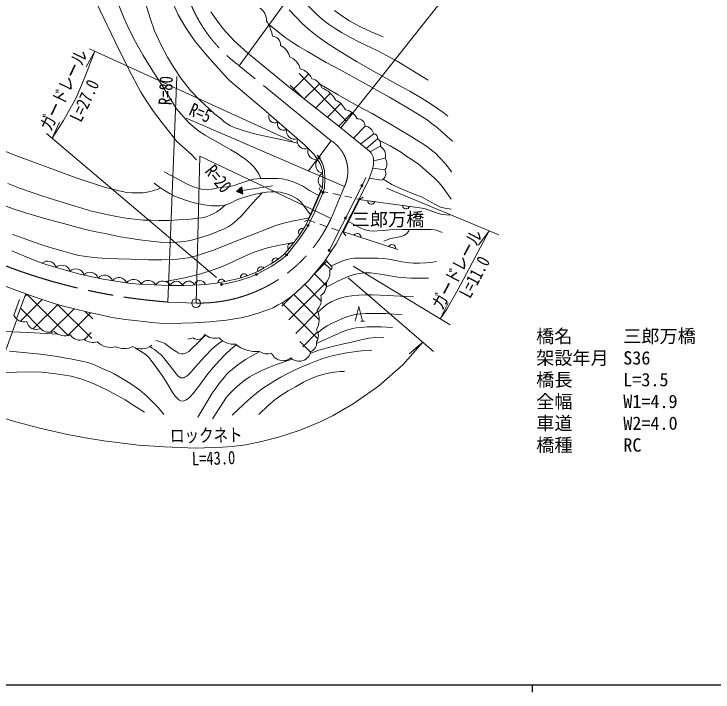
# Model space of a CAD drawing. Units: millimetres, scale not verified. Extents: x 40000 to 680000, y 20000 to 380000.
# Drawn here: x 296611 to 392934, y 204000 to 297416 of the extents above; entities that cross this region are included whole.
import ezdxf
from ezdxf.enums import TextEntityAlignment as Align

# ---------------------------------------------------------------- set-up
doc = ezdxf.new("R2010")
doc.units = ezdxf.units.MM
doc.header["$LTSCALE"] = 1000
doc.linetypes.add('CHAIN', pattern=[18.5, 12, -1.5, 3.5, -1.5])
for name, color, linetype, lineweight in [('M-BGD', 7, 'Continuous', 13), ('M-BMK', 2, 'CHAIN', 13), ('M-BMK-SRVR', 3, 'Continuous', 13), ('M-STR-HTXT', 7, 'Continuous', 13), ('M-STR-STR1', 1, 'Continuous', 13), ('M-TTL-BAND', 7, 'Continuous', 25)]:
    doc.layers.add(name, color=color, linetype=linetype, lineweight=lineweight)
doc.layers.add('M-BMK-HTXT', color=7, linetype='Continuous')
doc.styles.add('ＭＳ ゴシック', font='')
doc.styles.get('ＭＳ ゴシック').set_extended_font_data('MS Gothic')
pattern_1 = [(45, (0, -0), (-1414.214, 1414.214), []), (135, (0, -0), (-1414.214, -1414.214), [])]

msp = doc.modelspace()

# ---------------------------------------------------------------- hatches: boundary and pattern name
at = {"layer": 'M-BGD'}
h = msp.add_hatch(dxfattribs=at)
h.set_pattern_fill('USER', color=256, style=0, pattern_type=2)
h.set_pattern_definition(pattern_1)
h.paths.add_polyline_path([(339042, 287223, 0.25516), (337657, 288500, 0.20484), (336333, 289765), (334490, 287375), (341668, 281752), (343300, 283759, 0.14), (342275, 284222, 0.16701), (340949, 285552, 0.1785)])
for points in [[(338740, 277484, -1), (338568, 277729, -0.41421), (338777, 277693, -0.41421)], [(328010, 273594), (327294, 272980), (328160, 272605)], [(344620, 273897, -1), (344484, 273629, -1)], [(339126, 272679, -1), (339235, 272959, -1)], [(342361, 269436, -1), (342226, 269168, -1)], [(337049, 268135, -1), (337187, 268401, -0.41421), (337251, 268198, -0.41421)], [(340103, 264975, -1), (339967, 264707, -1)], [(334077, 264125, -0.41421), (334069, 264337, -0.41421), (334281, 264346, -1)], [(329867, 261465, -0.41421), (329949, 261661, -0.41421), (330145, 261578, -1)], [(325068, 260110, -0.41421), (325151, 260306, -0.41421), (325346, 260223, -1)]]:
    msp.add_hatch(color=256, dxfattribs=at).paths.add_polyline_path(points)
h = msp.add_hatch(dxfattribs=at)
h.set_pattern_fill('USER', color=256, style=0, pattern_type=2)
h.set_pattern_definition(pattern_1)
h.paths.add_polyline_path([(338912, 258648, 0.2787), (339671, 260488, 0.23367), (340089, 262134, 0.35887), (340467, 262532), (339534, 263553), (339335, 263254), (337208, 260637), (335510, 259041), (334535, 258272), (333684, 257710), (333346, 257518), (337119, 250126, 0.13857), (337516, 250937, 0.36906), (338298, 252248, 0.32305), (338277, 253922, 0.26285), (338381, 256555, 0.21989)])
h = msp.add_hatch(dxfattribs=at)
h.set_pattern_fill('USER', color=256, style=0, pattern_type=2)
h.set_pattern_definition(pattern_1)
h.paths.add_polyline_path([(307594, 256168), (307021, 256293), (304781, 256825), (303450, 257156), (302302, 257504), (300475, 258092), (298230, 258870), (296968, 255403, 0.26015), (298369, 255060, 0.498), (300250, 254084, 0.30245), (302153, 253678, 0.3006), (304393, 253230, 0.37931), (306282, 252595, 0.15988), (307380, 252152), (307210, 253948)])

# ---------------------------------------------------------------- linework, layer by layer
for p, q in [((343300, 283759), (341668, 281752)), ((345003, 281975), (343414, 280323)), ((346188, 280882), (344391, 279523)), ((346692, 280225), (345161, 278893)), ((347061, 279212), (345708, 278423)), ((347741, 277536), (346154, 277171)), ((347696, 275936), (346037, 276193)), ((345130, 274904), (340035, 264841)), ((347231, 274521), (345574, 274808)), ((327294, 272980), (328010, 273594)), ((328160, 272605), (328010, 273594)), ((328085, 273100), (332238, 273729)), ((327294, 272980), (328160, 272605)), ((344122, 271842), (351533, 270828)), ((346332, 271540), (345351, 271674)), ((351119, 270885), (350137, 271019)), ((335971, 267010), (336519, 267835)), ((341893, 267425), (349503, 264988)), ((343460, 266923), (344403, 266621)), ((334456, 264999), (335058, 265785)), ((348250, 265389), (349194, 265087)), ((332213, 263108), (333045, 263646)), ((339534, 263553), (340467, 262532)), ((330194, 261952), (331067, 262420)), ((327819, 261053), (328762, 261358)), ((324699, 260388), (325677, 260548)), ((298230, 258870), (296968, 255403)), ((296611, 255913), (297357, 258065)), ((344388, 255114), (344888, 255114))]:
    msp.add_line(p, q, dxfattribs=at)
for points in [[(324317, 340185), (325782, 333388), (327027, 328029), (330189, 314088), (332132, 306763), (332632, 305353), (333183, 304120), (333794, 302965), (334330, 302008), (335025, 300964), (335780, 300031), (336984, 298739), (338329, 297363), (339100, 296669), (339908, 296054), (340744, 295492), (341738, 294886), (342890, 294219), (344292, 293495), (346642, 292401), (349391, 290903), (353693, 288295)], [(296873, 333979), (300060, 326710), (300563, 325200), (300970, 323949), (301671, 321380), (302631, 317196), (303819, 312376), (305385, 306628), (306514, 302819), (307507, 300088), (308433, 297971), (310592, 293506), (312379, 289838), (314078, 286666), (314922, 285373), (315850, 283967), (317018, 282421), (319037, 279861), (320227, 278795), (321108, 277989), (321540, 277532), (321760, 277322)], [(312836, 305013), (314484, 299696), (315356, 296824), (315963, 295082), (316800, 293293), (317760, 291479), (318631, 290027), (319617, 288582), (320956, 286864), (322144, 285633), (324296, 283630), (325152, 282955), (325586, 282571), (326447, 282026), (327084, 281739), (328170, 281359), (329567, 280956), (331409, 280528), (333823, 280039), (335696, 279637)], [(261689, 298797), (266308, 295784), (273095, 291634), (275583, 289996), (277775, 288358), (281472, 285930), (285928, 283164), (289010, 281389), (292589, 279664), (296355, 278110), (300428, 276600), (305202, 274827), (309209, 273519), (311117, 273046), (312173, 272830), (312877, 272765), (313589, 272752), (314413, 272785), (315171, 272898), (315883, 273084), (316488, 273285), (316829, 273443)], [(296325, 264779), (298050, 264035), (300469, 263070), (302087, 262582), (303729, 262117), (305386, 261669), (307111, 261257), (308904, 260890), (310634, 260593), (312399, 260339), (313824, 260200), (315947, 260093), (317892, 260022), (319961, 260005), (321248, 260067), (323010, 260161), (324473, 260350), (325903, 260585), (327594, 260981), (328987, 261430), (329960, 261827), (330908, 262335), (331964, 262946), (333035, 263640), (333759, 264224), (334365, 264878), (335806, 266763), (336684, 268083), (337528, 269705), (338798, 272664), (339113, 273473), (339160, 274757), (339103, 275757), (338983, 276321), (338790, 276774), (338495, 277311), (338267, 277634), (337863, 278137), (336644, 279374), (331038, 284240), (326325, 288238), (325560, 289039), (324379, 290380), (322965, 291975), (321567, 293647), (321060, 294342), (320148, 295738), (319257, 297302), (318424, 299156)], [(310753, 299506), (311578, 297323), (312348, 295544), (313345, 293590), (314415, 291685), (315747, 289543), (316800, 287932), (319027, 284326), (320719, 282422), (322096, 281292), (322974, 280704), (324156, 280030), (325832, 279079), (326487, 278719), (327354, 278186), (327869, 277819), (328371, 277490), (328842, 277125), (329258, 276765), (329715, 276293), (329929, 276002), (330334, 275394), (330504, 275075), (330623, 274766)], [(295537, 259884), (296646, 259453), (298230, 258870), (300475, 258092), (302302, 257504), (303450, 257156), (304781, 256825), (307021, 256293), (308518, 255967), (309691, 255699), (310728, 255513), (311956, 255335), (313278, 255184), (314859, 254995), (315531, 254921), (316647, 254833), (318112, 254788), (319723, 254822), (321364, 254861), (323585, 254982), (324492, 255071), (325898, 255229), (326983, 255408), (327931, 255572), (328867, 255796), (330272, 256205), (331298, 256558), (332335, 256945), (333009, 257327), (333684, 257710), (334535, 258272), (335510, 259041), (337208, 260637), (339335, 263254), (341010, 265769), (341893, 267425), (345454, 274481), (345968, 275886), (346128, 276598), (346158, 277093), (346141, 277455), (346090, 277716), (345986, 278005), (345794, 278329), (345621, 278517), (341668, 281752), (334490, 287375), (328828, 292036), (326906, 293766), (325416, 295391), (324518, 296587), (323718, 297704)], [(334509, 297967), (336376, 296061), (337461, 295105), (338524, 294265), (339822, 293330), (341560, 292231), (343804, 290881), (346157, 289527), (349509, 287654), (351157, 286761), (352871, 285792), (353955, 285080), (355700, 283879), (356391, 283347)], [(340768, 297911), (341485, 297378), (342325, 296774), (342846, 296461), (343571, 296054), (344455, 295614), (345837, 294957), (347486, 294257)], [(331637, 296072), (334000, 294177), (334939, 293523), (335850, 292941), (337050, 292246), (339620, 290754), (341668, 289654), (344616, 288019), (348336, 285940), (350844, 284474), (351991, 283797), (352967, 283209), (353528, 282816), (354114, 282386), (354909, 281769), (355535, 281213), (356279, 280555), (357052, 279884)], [(338778, 287737), (341286, 286293), (343772, 284871), (345964, 283693), (348387, 282287), (350868, 280789), (352131, 280038), (353027, 279476), (353615, 279073), (354137, 278675), (354737, 278181), (355213, 277693), (356049, 276762), (356963, 275631)], [(346992, 279983), (348424, 279249), (349306, 278752), (350002, 278317), (350617, 277889), (351470, 277339), (352334, 276706), (352899, 276283), (353802, 275461), (354405, 274920), (355195, 274155), (355630, 273627), (356135, 272949), (356831, 271923)], [(325207, 260167), (325962, 260290), (327674, 260691), (329090, 261148), (330088, 261555), (331054, 262073), (332121, 262690), (333211, 263396), (333965, 264004), (334594, 264685), (336050, 266588), (336942, 267930), (337799, 269577), (339076, 272550), (339411, 273411), (339461, 274760), (339401, 275797), (339271, 276412), (339060, 276905), (338750, 277470), (338507, 277815), (338390, 277960)], [(317312, 275687), (318948, 274791), (320380, 274004), (321327, 273623), (321960, 273396), (322599, 273249), (323218, 273205), (323919, 273260), (324527, 273401), (325111, 273518), (326002, 273592), (326801, 273721), (327853, 274120), (328709, 274403), (329607, 274643), (330535, 274766), (331328, 274766), (332955, 274772), (333558, 274694), (334324, 274509), (335074, 274285), (335731, 274022), (336519, 273636), (337347, 273118), (338674, 272374)], [(347468, 274657), (348678, 273930), (350183, 273226), (351978, 272503), (352770, 272201), (353089, 272019), (354595, 271197), (355404, 270821), (355985, 270656), (356845, 270508)], [(295756, 274068), (297357, 273439), (298845, 272915), (300433, 272368), (302943, 271578), (304890, 270973), (307306, 270253), (308747, 269906), (309823, 269689), (310956, 269481), (312045, 269305), (313239, 269158), (314421, 269023), (315457, 268993), (316525, 268981), (318025, 268981), (319302, 269046), (320531, 269110), (321618, 269228), (322512, 269351), (323106, 269481), (323554, 269651), (324042, 269881), (324577, 270175), (325089, 270527), (325751, 271105)], [(315918, 274112), (316657, 273555), (317213, 273194), (318136, 272643), (318743, 272337), (319474, 272040), (320398, 271731), (320862, 271569), (321453, 271388), (322120, 271248), (322883, 271107), (323843, 270999), (324968, 270974), (325513, 271024), (326369, 271313), (327401, 271863), (328818, 272305), (329889, 272597), (330555, 272737), (331399, 272870), (332030, 272912), (332770, 272894), (333352, 272858), (333836, 272744), (334339, 272612), (335004, 272317), (335630, 271951), (336093, 271572), (337528, 269705)], [(295033, 271129), (296635, 270516), (298200, 270011), (299291, 269682), (300679, 269289), (303934, 268396), (306109, 267827), (307649, 267442), (309158, 267153), (311226, 266710), (312462, 266517), (313938, 266301), (315447, 266108), (316819, 265964), (318030, 265932), (319009, 265964), (320161, 266084), (321083, 266260), (322199, 266565), (323764, 267062), (325596, 267801), (326133, 268098), (326687, 268475), (327337, 269004), (327979, 269622), (329499, 271366), (330800, 272775)], [(351533, 270828), (352871, 270675), (353469, 270519), (354329, 270223), (355043, 269921), (355634, 269767), (356689, 269690)], [(296439, 267041), (297997, 266460), (299114, 266047), (300713, 265524), (301918, 265164), (303405, 264733), (304655, 264372), (305526, 264161), (306230, 264038), (307578, 263864), (309366, 263722), (310952, 263667), (312676, 263630), (315168, 263562), (316988, 263556), (318404, 263593), (319125, 263642), (319847, 263710), (320606, 263809), (321259, 263944), (322327, 264259), (324094, 264895), (326278, 265740), (331845, 267974), (332668, 268259), (333803, 268617), (334963, 268882), (336153, 269104), (337322, 269309)], [(342629, 268883), (343423, 268411), (343809, 268230), (344325, 267953), (344759, 267783), (345174, 267653), (345645, 267541), (346129, 267513), (346718, 267520), (347578, 267593), (348784, 267734), (349356, 267747), (350193, 267730), (353211, 267720), (353874, 267736), (354100, 267730), (354513, 267699), (354853, 267620), (355614, 267323)], [(347587, 266100), (348151, 266358), (348487, 266472), (349065, 266581), (349534, 266679), (350077, 266819), (350329, 266910), (350550, 267031), (350801, 267208), (350950, 267388), (351039, 267561), (351080, 267727)], [(317498, 260561), (320136, 261074), (322345, 261620), (323897, 262098), (325100, 262551), (326250, 263050), (328307, 264011), (329584, 264540), (330802, 264975), (331563, 265180), (332544, 265435), (333214, 265559), (334013, 265711), (335214, 265990)], [(340315, 262697), (341500, 263224), (342015, 263437), (342529, 263592), (342951, 263694), (343510, 263768), (344152, 263796), (345685, 263795), (346754, 263779), (347551, 263718), (348227, 263646), (349019, 263502), (350035, 263269), (350733, 263164), (351121, 263120), (351680, 263097), (352505, 263103), (353341, 263136), (353948, 263189), (354344, 263243), (354852, 263325)], [(339645, 259769), (340526, 260249), (341214, 260619), (341810, 260900), (342340, 261115), (342942, 261342), (343482, 261504), (344182, 261660), (344898, 261747), (345742, 261732), (346481, 261671), (347685, 261467), (349513, 261171), (350590, 261048), (351306, 261015), (353747, 261026)], [(338487, 256324), (339224, 256986), (339780, 257433), (340337, 257764), (341054, 258080), (341736, 258314), (342452, 258481), (343184, 258590), (344126, 258670), (345028, 258716), (345988, 258710), (348055, 258630), (351657, 258469)], [(343638, 255114), (344138, 257114), (344638, 255114)], [(338495, 253490), (338961, 253893), (339252, 254120), (339770, 254445), (340385, 254774), (341089, 255115), (341889, 255459), (342592, 255730), (343101, 255886), (343613, 255993), (344364, 256088), (345109, 256150), (346716, 256163), (347869, 256132), (350117, 255945)], [(338314, 252003), (339308, 252479), (340516, 253004), (342076, 253732), (342443, 253854), (342793, 253968), (343255, 254082), (343765, 254169), (344443, 254241), (345266, 254301), (346274, 254316), (347203, 254304), (348776, 254241)], [(294101, 253699), (298556, 253548), (302692, 253293)], [(315352, 251595), (315660, 251368), (315952, 251174), (316229, 250974), (316504, 250736), (316961, 250345), (317359, 249895), (318028, 249053), (318671, 248212), (318972, 247823), (319181, 247572), (319383, 247419), (319614, 247289), (319842, 247270), (320024, 247302), (320171, 247374), (320408, 247530), (320734, 247813), (321644, 248800), (322843, 250175), (323916, 251275), (324481, 251762), (324874, 252053), (325353, 252385)], [(316143, 252410), (316511, 252340), (316814, 252253), (317136, 252147), (317399, 252007), (317763, 251762), (318479, 251207), (318953, 250898), (319220, 250729), (319407, 250644), (319699, 250593), (319940, 250597), (320127, 250648), (320381, 250746), (320686, 250911), (321123, 251326), (322051, 252202), (323007, 253171)], [(337433, 250640), (338632, 251076), (340325, 251559), (341819, 251911), (343104, 252202), (344458, 252523), (345514, 252733), (346477, 252821), (347556, 252815)], [(313328, 251418), (314064, 250965), (314401, 250749), (314608, 250612), (314843, 250436), (315188, 250102), (315472, 249698), (316065, 248920), (317039, 247624), (317667, 246587), (318400, 245366), (318824, 244778), (319168, 244395), (319392, 244216), (319584, 244128), (319819, 244093), (320019, 244111), (320175, 244158), (320335, 244253), (320548, 244407), (320912, 244722), (321277, 245099), (321952, 245960), (323315, 247828), (324041, 248710), (324975, 249729), (325729, 250522), (326445, 251169), (327228, 251853)], [(296004, 250972), (298833, 250701), (300277, 250545), (302626, 250215), (303735, 250010), (304406, 249893), (305942, 249576), (306754, 249377), (307186, 249240), (307696, 249057), (308658, 248635), (309189, 248401), (309789, 248139), (310398, 247820), (311446, 247243), (312334, 246677), (313246, 246088), (313930, 245606), (314931, 244780), (315758, 243953), (316461, 243218), (317263, 242218)], [(321951, 241858), (322644, 243027), (323323, 244183), (323921, 245152), (324340, 245735), (325043, 246707), (325599, 247401), (326053, 247923), (326472, 248280), (326905, 248630), (327473, 249068), (327937, 249406), (328493, 249796), (329152, 250175), (329896, 250595), (330465, 250897)], [(326679, 242165), (328194, 243563), (328882, 244195), (329503, 244757), (330241, 245358), (330878, 245800), (331725, 246355), (332579, 246908), (333394, 247372), (334327, 247873), (335347, 248383), (336255, 248812), (337289, 249235), (338190, 249586), (339190, 249933), (339955, 250165), (340661, 250361), (341494, 250525), (342411, 250717), (343450, 250885), (344501, 250985), (345924, 251081)], [(323978, 241621), (325373, 243864), (325890, 244631), (326345, 245132), (327013, 245790), (327725, 246435), (328461, 247004), (329119, 247442), (329736, 247771), (330772, 248306), (331743, 248718), (332641, 249068), (334922, 249878)], [(292844, 247725), (295436, 247987), (296967, 248090), (298685, 248104), (300454, 248052), (302050, 247887), (303333, 247722), (304478, 247506), (305826, 247156), (306832, 246792), (307855, 246376), (309425, 245622), (311946, 244256), (313284, 243385), (314600, 242552)], [(330343, 242237), (331667, 243512), (332571, 244274), (333389, 244870), (334375, 245498), (335390, 246068), (336513, 246695), (337569, 247185), (338382, 247498), (339164, 247725), (339955, 247908), (340788, 248070), (341546, 248161), (342162, 248181)]]:
    msp.add_lwpolyline(points, dxfattribs=at)
for centre in [(338654, 277606), (344552, 273763), (339181, 272819), (342294, 269302), (337118, 268268), (340035, 264841), (334179, 264236), (330006, 261522), (325207, 260167)]:
    msp.add_circle(centre, 150, dxfattribs=at)
for centre, radius, start, end in [((329505, 296623), 1886, 355.49969, 57.94909), ((327109, 293530), 5193, 9.37728, 34.54774), ((332122, 293158), 1223, 355.3043, 84.83338), ((332262, 290897), 2416, 14.16522, 63.47434), ((333803, 289337), 2295, 12.99356, 69.54584), ((335516, 287585), 2328, 23.14891, 77.02105), ((337179, 286593), 1966, 18.68774, 75.944), ((337730, 283801), 3665, 28.55494, 69.03678), ((339676, 282958), 2890, 25.92972, 63.85525), ((341977, 282196), 2048, 21.65406, 81.64018), ((332559, 283255), 835, 156.69629, 301.39328), ((333731, 282214), 806, 155.97097, 302.11886), ((344004, 281959), 1000, 0.90014, 97.08364), ((335301, 281321), 1160, 169.56269, 288.59231), ((344802, 280569), 1421, 12.74374, 81.84385), ((346218, 280383), 500, 341.57921, 93.44296), ((336805, 279977), 1160, 167.86999, 286.89962), ((346388, 279541), 749, 333.9705, 66.09572), ((338244, 278500), 1160, 161.60255, 280.63217), ((346362, 277952), 1441, 343.19116, 60.96487), ((346765, 276763), 1245, 318.37812, 38.35621), ((339344, 276611), 1160, 139.81074, 258.84037), ((346870, 275423), 972, 291.81471, 31.84897), ((339705, 274471), 1160, 120.2878, 239.31742), ((345855, 271704), 505, 183.37985, 341.03804), ((350642, 271049), 505, 183.37985, 341.03804), ((336326, 267369), 505, 67.55183, 225.21003), ((343902, 266679), 505, 353.41828, 151.07647), ((334835, 265333), 505, 63.75437, 221.41256), ((348692, 265145), 505, 353.41828, 151.07647), ((301259, 262219), 1160, 13.84454, 132.87416), ((332682, 263295), 505, 44.0898, 201.74799), ((303191, 261661), 1160, 14.89714, 133.92676), ((305135, 261141), 1160, 16.102, 135.13162), ((330677, 262100), 505, 39.33737, 196.99556), ((338215, 261734), 1916, 319.44618, 12.05535), ((340036, 262562), 431, 277.00568, 355.97146), ((307100, 260673), 1160, 18.08894, 137.11856), ((309080, 260274), 1160, 20.1036, 139.13322), ((311071, 259942), 1160, 21.93235, 140.96197), ((328320, 261112), 505, 29.05862, 186.71681), ((313087, 259694), 1160, 25.00601, 144.03563), ((315109, 259548), 1160, 27.67547, 146.70509), ((317116, 259465), 1160, 28.59432, 147.62394), ((318992, 259653), 932, 22.24199, 156.76137), ((320671, 259762), 852, 21.8017, 163.36863), ((322249, 259880), 811, 20.22413, 165.87333), ((325204, 260371), 505, 20.48343, 178.14162), ((337769, 260196), 1924, 306.4304, 8.72348), ((336382, 258176), 2574, 320.97539, 10.57994), ((335997, 255331), 2680, 328.28523, 27.19287), ((297976, 256487), 1481, 202.80514, 285.41767), ((299678, 255282), 1328, 189.63494, 295.52864), ((301506, 255310), 1755, 224.30706, 291.61987), ((303612, 255149), 2072, 225.23366, 292.15753), ((337128, 253071), 1430, 324.90585, 36.51806), ((305696, 253979), 1502, 209.86464, 292.95453), ((307506, 254047), 1899, 229.85851, 287.94495), ((319350, 259108), 6598, 280.43752, 287.0426), ((321916, 253639), 1051, 232.99878, 338.87649), ((324309, 254904), 2168, 229.33366, 284.82703), ((326878, 254638), 2721, 222.2459, 275.3516), ((309936, 254100), 2619, 225.24245, 285.77226), ((311810, 254039), 2720, 244.70766, 295.7059), ((314166, 253504), 2248, 238.45972, 310.35026), ((329987, 255431), 4518, 230.81838, 275.38031), ((337140, 252050), 1175, 288.68189, 9.71025), ((331504, 252521), 1928, 235.43843, 288.53374), ((333687, 251354), 1704, 202.85276, 308.49575), ((335882, 251234), 1661, 226.90722, 349.70482)]:
    msp.add_arc(centre, radius, start, end, dxfattribs=at)
at = {"layer": 'M-BMK'}
for p, q in [((340311, 279961), (327648, 290293)), ((340303, 269252), (342153, 273649)), ((317807, 257732), (321702, 257592))]:
    msp.add_line(p, q, dxfattribs=at)
for centre, radius, start, end in [((339453, 306438), 20000, 188.78789, 233.82547), ((337616, 275750), 5000, 335.15181, 57.38932), ((323836, 337504), 80000, 234.80577, 265.67827), ((322123, 277587), 20000, 268.79386, 335.36816)]:
    msp.add_arc(centre, radius, start, end, dxfattribs=at)
at = {"layer": 'M-BMK-SRVR'}
msp.add_circle((321702, 257592), 600, dxfattribs=at)
at = {"layer": 'M-STR-HTXT'}
for p, q in [((327648, 290293), (339632, 306737)), ((343367, 283859), (358823, 303395)), ((307742, 292302), (306574, 290143)), ((335002, 279865), (307039, 292623)), ((317807, 257732), (319051, 288800)), ((301859, 280295), (302888, 282525)), ((342153, 273649), (320357, 283052)), ((324523, 261105), (301089, 280948)), ((340311, 279961), (337183, 275793)), ((321702, 257592), (322205, 277847)), ((340303, 269252), (322205, 277847)), ((347964, 273433), (363431, 266967)), ((362074, 267535), (360631, 265548)), ((343360, 262649), (356706, 254585)), ((342644, 261062), (354423, 250920)), ((355338, 255412), (356443, 257604)), ((296951, 255204), (291812, 240928)), ((352956, 252183), (351081, 250598))]:
    msp.add_line(p, q, dxfattribs=at)
for points in [[(301859, 280295), (303427, 282731), (305205, 285977), (306488, 288931), (307742, 292302)], [(355338, 255412), (356270, 256756), (357765, 259431), (362074, 267535)], [(292405, 242572), (296882, 241205), (300174, 240344), (303970, 239498), (306444, 239028), (308997, 238611), (313771, 238012), (317342, 237783), (321604, 237591), (325357, 237718), (326667, 237846), (328552, 238072), (330708, 238519), (333050, 239109), (335903, 240036), (338716, 241191), (340498, 242058), (343368, 243695), (346838, 246136), (350188, 249086), (352956, 252183)]]:
    msp.add_lwpolyline(points, dxfattribs=at)
at = {"layer": 'M-STR-STR1'}
for p, q in [((338866, 273004), (339845, 272802)), ((340531, 272660), (341510, 272457)), ((342195, 272315), (343175, 272112)), ((343860, 271970), (344274, 271885)), ((337131, 269032), (338076, 268704)), ((338737, 268475), (339682, 268147)), ((340343, 267918), (341288, 267590)), ((341950, 267360), (341966, 267355))]:
    msp.add_line(p, q, dxfattribs=at)
for points in [[(338664, 273462), (338866, 273004), (337131, 269032), (336627, 268804)], [(342324, 266865), (341966, 267355), (344274, 271885), (344748, 272190)]]:
    msp.add_lwpolyline(points, dxfattribs=at)
at = {"layer": 'M-TTL-BAND'}
for p, q in [((40000, 205000), (579000, 205000)), ((368000, 205000), (368000, 204000))]:
    msp.add_line(p, q, dxfattribs=at)

# ---------------------------------------------------------------- texts
at = {"layer": 'M-BMK-HTXT', "style": 'ＭＳ ゴシック'}
msp.add_text('三郎万橋', height=1833, rotation=0.042, dxfattribs=at).set_placement((343162, 267652), align=Align.BOTTOM_LEFT)
at = {"layer": 'M-STR-HTXT', "style": 'ＭＳ ゴシック', "width": 0.8}
for s, rotation, p in [('ガードレール', 64.607, (304768, 286324)), ('ガードレール', 61.997, (358950, 261550)), ('ロックネト', 0.734, (323127, 237905)), ('L=43.0', 1.947, (324161, 234757))]:
    msp.add_text(s, height=1833, rotation=rotation, dxfattribs=at).set_placement(p, align=Align.BOTTOM_CENTER)
for s, rotation, p in [('L=27.0', 64.607, (305488, 285877)), ('L=11.0', 61.997, (359252, 261607))]:
    msp.add_text(s, height=1833, rotation=rotation, dxfattribs=at).set_placement(p, align=Align.TOP_CENTER)
msp.add_text('R=80', height=1833, rotation=87.708, dxfattribs=at).set_placement((319051, 288800), align=Align.BOTTOM_RIGHT)
msp.add_text('R=5', height=1833, rotation=336.664, dxfattribs=at).set_placement((320357, 283052), align=Align.BOTTOM_LEFT)
msp.add_text('R=20', height=1833, rotation=309.466, dxfattribs=at).set_placement((324225, 276841), align=Align.TOP_LEFT)
at = {"layer": 'M-STR-HTXT', "style": 'ＭＳ ゴシック'}
for s, p in [('橋名', (368563, 251558)), ('三郎万橋', (380563, 251567)), ('架設年月', (368565, 248558)), ('S36', (380565, 248567)), ('橋長', (368568, 245558)), ('L=3.5', (380568, 245567)), ('全幅', (368570, 242558)), ('W1=4.9', (380570, 242567)), ('車道', (368572, 239558)), ('W2=4.0', (380572, 239567)), ('橋種', (368574, 236558)), ('RC', (380574, 236567))]:
    msp.add_text(s, height=1833, rotation=0.042, dxfattribs=at).set_placement(p, align=Align.BOTTOM_LEFT)

doc.saveas('drawing.dxf')
